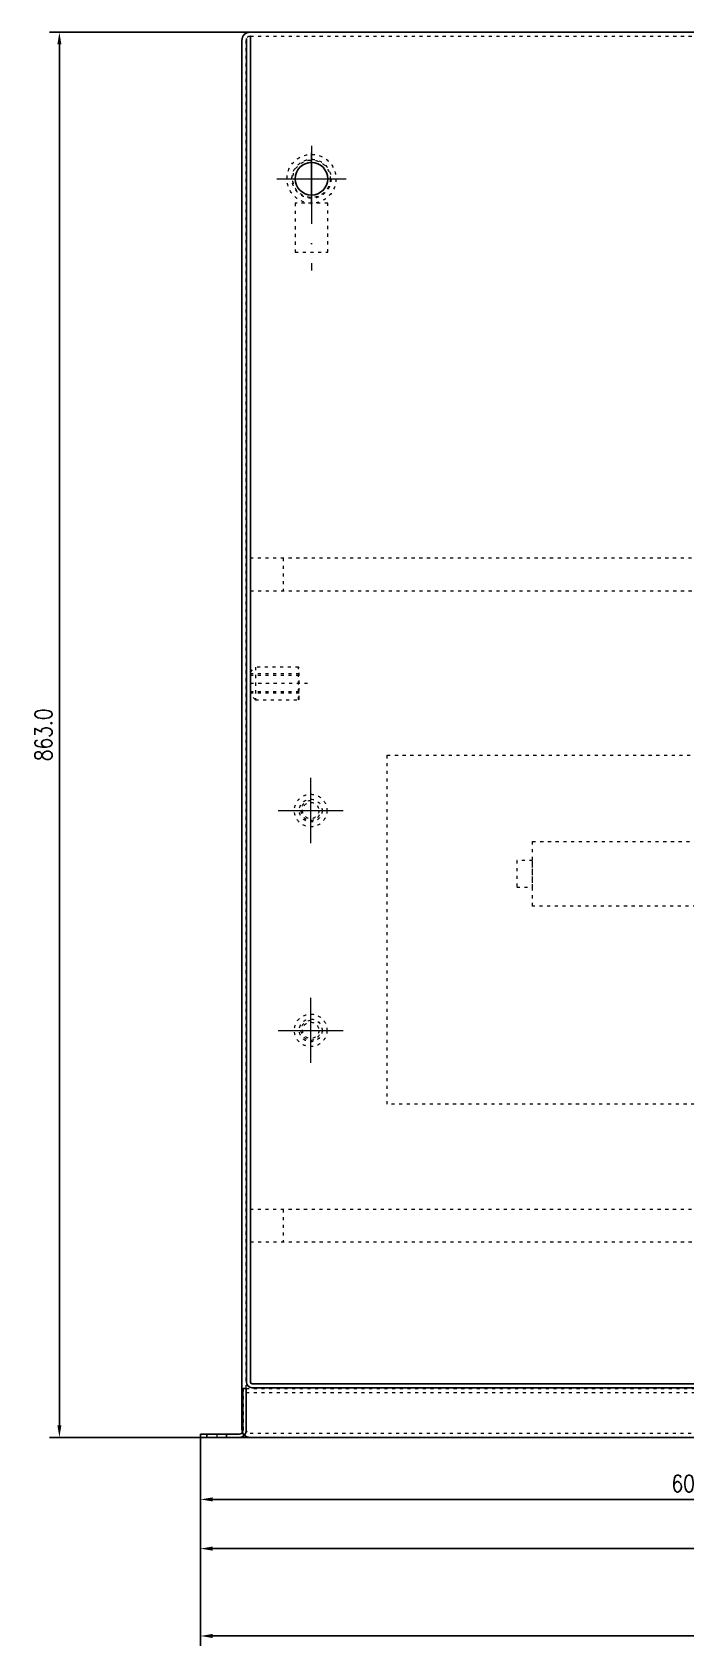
# Model space of a CAD drawing. Header units: millimetres. Extents: x 13152 to 84873, y -6229 to 22177.
# Drawn here: x 31146 to 31547, y 10695 to 11686 of the extents above; entities that cross this region are included whole.
import ezdxf

# ---------------------------------------------------------------- set-up
doc = ezdxf.new("R2010")
doc.units = ezdxf.units.MM
doc.header["$LTSCALE"] = 4
doc.linetypes.add('ACAD_ISO03W100', pattern=[1.18, 0.47, -0.71])
doc.linetypes.add('ACAD_ISO10W100', pattern=[18, 12, -3, 0, -3])
doc.layers.add('标注、文本', color=3, linetype='Continuous', lineweight=25)
doc.styles.add('TH_GBDIM', font='romans.shx', dxfattribs={"width": 0.8, "bigfont": 'gbcbig.shx'})
doc.dimstyles.new('TH_GBDIM1', dxfattribs={"dimscale": 3, "dimtxt": 3.5, "dimasz": 2.5, "dimexe": 2, "dimexo": 0, "dimgap": 1.5, "dimtad": 1, "dimdec": 1, "dimzin": 0, "dimdsep": 46, "dimtxsty": 'TH_GBDIM', "dimcen": 2.5, "dimclrd": 3, "dimclre": 256, "dimclrt": 2, "dimadec": 0, "dimazin": 0, "dimtfac": 0.714286, "dimtdec": 1, "dimtmove": 0, "dimatfit": 3, "dimfxl": 1, "dimtzin": 0, "dimlwd": -1, "dimlwe": -1, "dimarcsym": 0})

# ---------------------------------------------------------------- blocks, each defined once
blk = doc.blocks.new('*D209')
at = {"layer": 'Defpoints', "color": 0, "transparency": 16777216}
for p in [(31279.88, 11685.67), (31162.81, 10822.67), (31279.88, 10822.67)]:
    blk.add_point(p, dxfattribs=at)
at = {"layer": '标注、文本', "transparency": 16777216}
for p, q in [((31279.88, 11685.67), (31156.81, 11685.67)), ((31279.88, 10822.67), (31156.81, 10822.67))]:
    blk.add_line(p, q, dxfattribs=at)
at = {"layer": '标注、文本', "color": 3, "transparency": 16777216}
blk.add_line((31162.81, 11678.17), (31162.81, 10830.17), dxfattribs=at)
for points in [[(31161.56, 11678.17), (31164.06, 11678.17), (31162.81, 11685.67)], [(31161.56, 10830.17), (31164.06, 10830.17), (31162.81, 10822.67)]]:
    blk.add_solid(points, dxfattribs=at)
at = {"layer": '标注、文本', "color": 2, "transparency": 16777216, "insert": (31153.06, 11254.17), "char_height": 10.5, "attachment_point": 5, "rotation": 90, "style": 'TH_GBDIM'}
blk.add_mtext('863.0', dxfattribs=at)
blk = doc.blocks.new('*D212')
at = {"layer": 'Defpoints', "color": 0, "transparency": 16777216}
for p in [(31249.42, 10824.67), (32344.39, 10826.67), (31249.42, 10754.37)]:
    blk.add_point(p, dxfattribs=at)
at = {"layer": '标注、文本', "transparency": 16777216}
for p, q in [((31249.42, 10824.67), (31249.42, 10748.37)), ((32344.39, 10826.67), (32344.39, 10748.37))]:
    blk.add_line(p, q, dxfattribs=at)
at = {"layer": '标注、文本', "color": 3, "transparency": 16777216}
blk.add_line((32336.89, 10754.37), (31256.92, 10754.37), dxfattribs=at)
for points in [[(31256.92, 10755.62), (31256.92, 10753.12), (31249.42, 10754.37)], [(32336.89, 10755.62), (32336.89, 10753.12), (32344.39, 10754.37)]]:
    blk.add_solid(points, dxfattribs=at)
at = {"layer": '标注、文本', "color": 2, "transparency": 16777216, "insert": (31796.9, 10764.12), "char_height": 10.5, "attachment_point": 5, "style": 'TH_GBDIM'}
blk.add_mtext('1095', dxfattribs=at)
blk = doc.blocks.new('*D214')
at = {"layer": 'Defpoints', "color": 0, "transparency": 16777216}
for p in [(32376.39, 10957.67), (31249.42, 10824.67), (31249.42, 10700.72)]:
    blk.add_point(p, dxfattribs=at)
at = {"layer": '标注、文本', "transparency": 16777216}
for p, q in [((32376.39, 10957.67), (32376.39, 10694.72)), ((31249.42, 10824.67), (31249.42, 10694.72))]:
    blk.add_line(p, q, dxfattribs=at)
at = {"layer": '标注、文本', "color": 3, "transparency": 16777216}
blk.add_line((32368.89, 10700.72), (31256.92, 10700.72), dxfattribs=at)
for points in [[(31256.92, 10701.97), (31256.92, 10699.47), (31249.42, 10700.72)], [(32368.89, 10701.97), (32368.89, 10699.47), (32376.39, 10700.72)]]:
    blk.add_solid(points, dxfattribs=at)
at = {"layer": '标注、文本', "color": 2, "transparency": 16777216, "insert": (31812.9, 10710.47), "char_height": 10.5, "attachment_point": 5, "style": 'TH_GBDIM'}
blk.add_mtext('1125', dxfattribs=at)
blk = doc.blocks.new('*D218')
at = {"layer": 'Defpoints', "color": 0, "transparency": 16777216}
for p in [(31249.42, 10822.67), (31849.39, 10822.67), (31249.42, 10784.57)]:
    blk.add_point(p, dxfattribs=at)
at = {"layer": '标注、文本', "transparency": 16777216}
for p, q in [((31249.42, 10822.67), (31249.42, 10778.57)), ((31849.39, 10822.67), (31849.39, 10778.57))]:
    blk.add_line(p, q, dxfattribs=at)
at = {"layer": '标注、文本', "color": 3, "transparency": 16777216}
blk.add_line((31841.89, 10784.57), (31256.92, 10784.57), dxfattribs=at)
for points in [[(31256.92, 10785.82), (31256.92, 10783.32), (31249.42, 10784.57)], [(31841.89, 10785.82), (31841.89, 10783.32), (31849.39, 10784.57)]]:
    blk.add_solid(points, dxfattribs=at)
at = {"layer": '标注、文本', "color": 2, "transparency": 16777216, "insert": (31549.4, 10794.32), "char_height": 10.5, "attachment_point": 5, "style": 'TH_GBDIM'}
blk.add_mtext('600', dxfattribs=at)

msp = doc.modelspace()

# ---------------------------------------------------------------- linework, layer by layer
at = {"layer": '标注、文本'}
for p, q in [((31279.88, 11685.67), (31844.38, 11685.67)), ((31274.88, 11680.67), (31274.88, 10827.67)), ((31277.63, 11681.76), (31277.63, 10856.67)), ((31279.88, 11683.17), (31280.13, 11683.17)), ((31280.13, 11683.17), (31280.13, 10856.67)), ((31275.42, 10852.67), (31275.42, 10826.67)), ((31277.42, 10852.67), (31275.42, 10852.67)), ((31277.42, 10826.67), (31277.42, 10852.67)), ((31281.13, 10855.67), (31843.63, 10855.67)), ((31281.13, 10853.17), (31843.63, 10853.17)), ((31273.42, 10824.67), (31249.42, 10824.67)), ((31249.42, 10824.67), (31249.42, 10822.67)), ((31249.42, 10822.67), (31273.42, 10822.67)), ((31253.42, 10824.67), (31253.42, 10822.67)), ((31265.42, 10824.67), (31265.42, 10822.67)), ((31273.42, 10822.67), (31849.39, 10822.67))]:
    msp.add_line(p, q, dxfattribs=at)
at = {"layer": '标注、文本', "color": 2, "linetype": 'ACAD_ISO03W100', "lineweight": 18}
for p, q in [((31277.38, 11680.66), (31277.38, 10827.67)), ((31280.13, 11683.17), (31844.88, 11683.17)), ((31307.6, 11580.67), (31307.6, 11550.67)), ((31327.6, 11580.67), (31307.6, 11580.67)), ((31327.6, 11550.67), (31327.6, 11580.67)), ((31307.6, 11550.67), (31327.6, 11550.67)), ((31824.63, 11362.68), (31280.13, 11362.68)), ((31300.13, 11362.68), (31300.13, 11342.68)), ((31280.13, 11342.68), (31824.63, 11342.68)), ((31280.13, 11292.67), (31283.13, 11295.67)), ((31280.13, 11292.67), (31280.13, 11278.67)), ((31310.13, 11291.67), (31280.13, 11291.67)), ((31310.13, 11290.67), (31280.13, 11290.67)), ((31309.63, 11295.67), (31283.13, 11295.67)), ((31283.13, 11295.67), (31283.13, 11275.67)), ((31310.13, 11295.17), (31309.63, 11295.67)), ((31309.63, 11275.67), (31309.63, 11295.67)), ((31310.13, 11276.17), (31310.13, 11295.17)), ((31315.13, 11285.67), (31280.13, 11285.67)), ((31310.13, 11280.67), (31280.13, 11280.67)), ((31310.13, 11279.67), (31280.13, 11279.67)), ((31283.13, 11275.67), (31280.13, 11278.67)), ((31283.13, 11275.67), (31309.63, 11275.67)), ((31309.63, 11275.67), (31310.13, 11276.17)), ((31824.63, 10962.68), (31280.13, 10962.68)), ((31300.13, 10962.68), (31300.13, 10942.68)), ((31280.13, 10942.68), (31824.63, 10942.68)), ((31275.64, 10852.67), (31275.64, 10822.67)), ((31277.42, 10852.67), (31847.14, 10852.67)), ((31277.42, 10850.17), (31847.14, 10850.17)), ((31273.42, 10822.67), (31847.13, 10822.67)), ((31279.88, 10825.17), (31849.39, 10825.17)), ((31279.88, 10825.17), (31847.14, 10825.17))]:
    msp.add_line(p, q, dxfattribs=at)
at = {"layer": '标注、文本', "color": 1, "linetype": 'ACAD_ISO10W100', "lineweight": 18}
for p, q in [((31317.6, 11615.92), (31317.6, 11539.39)), ((31317.6, 11579.79), (31317.6, 11611.54)), ((31296.38, 11595.67), (31338.82, 11595.67)), ((31301.3, 11595.67), (31333.89, 11595.67)), ((31317.11, 11187.67), (31317.11, 11227.67)), ((31297.11, 11207.67), (31337.11, 11207.67)), ((31317.11, 11052.67), (31317.11, 11092.67)), ((31297.11, 11072.67), (31337.11, 11072.67)), ((31259.42, 10824.67), (31259.42, 10822.67))]:
    msp.add_line(p, q, dxfattribs=at)
at = {"layer": '标注、文本', "color": 2, "linetype": 'ACAD_ISO03W100', "lineweight": 18}
for points in [[(31364.12, 11241.71), (31821.71, 11241.71), (31821.71, 11027.3), (31364.12, 11027.3)], [(31453.35, 11188.59), (31728.44, 11188.59), (31728.44, 11149.03), (31453.35, 11149.03)], [(31453.35, 11176.97), (31443.58, 11176.97), (31443.58, 11160.65), (31453.35, 11160.65)]]:
    msp.add_lwpolyline(points, close=True, dxfattribs=at)
for centre, radius in [((31317.6, 11595.67), 15), ((31317.6, 11595.67), 12), ((31317.6, 11595.67), 11.5), ((31317.11, 11207.67), 10), ((31317.11, 11207.67), 7), ((31317.11, 11207.67), 5), ((31317.11, 11072.67), 10), ((31317.11, 11072.67), 7), ((31317.11, 11072.67), 5)]:
    msp.add_circle(centre, radius, dxfattribs=at)
at = {"layer": '标注、文本'}
msp.add_circle((31317.6, 11595.67), 10, dxfattribs=at)
for centre, radius, start, end in [((31279.88, 11680.67), 5, 90, 180.03567), ((31281.13, 10856.67), 3.5, 180, 270), ((31281.13, 10856.67), 1, 180, 270), ((31273.42, 10826.67), 2, 270, 0), ((31273.42, 10826.67), 4, 270, 0), ((31279.88, 10827.67), 5, 180, 270)]:
    msp.add_arc(centre, radius, start, end, dxfattribs=at)
at = {"layer": '标注、文本', "color": 2, "linetype": 'ACAD_ISO03W100', "lineweight": 18}
for centre, radius, start, end in [((31279.88, 11680.67), 2.5, 90, 180.03567), ((31317.6, 11595.67), 10, 90, 0), ((31317.11, 11207.67), 6, 90, 0), ((31317.11, 11072.67), 6, 90, 0), ((31279.88, 10827.67), 2.5, 180, 270)]:
    msp.add_arc(centre, radius, start, end, dxfattribs=at)

# ---------------------------------------------------------------- dimensions: what is measured, and where the dimension line sits
at = {"layer": '标注、文本'}
dim = msp.add_linear_dim(base=(31162.81, 10822.67), p1=(31279.88, 11685.67), p2=(31279.88, 10822.67), angle=90, dimstyle='TH_GBDIM1', dxfattribs=at)
dim.commit()
dim.dimension.update_dxf_attribs({"geometry": '*D209', "text_midpoint": (31153.06, 11254.17)})
for base, p1, p2, text, picture, middle in [((31249.42, 10700.72), (32376.39, 10957.67), (31249.42, 10824.67), '1125', '*D214', (31812.9, 10710.47)), ((31249.42, 10754.37), (32344.39, 10826.67), (31249.42, 10824.67), '1095', '*D212', (31796.9, 10764.12)), ((31249.42, 10784.57), (31849.39, 10822.67), (31249.42, 10822.67), '600', '*D218', (31549.4, 10794.32))]:
    dim = msp.add_linear_dim(base=base, p1=p1, p2=p2, text=text, dimstyle='TH_GBDIM1', dxfattribs=at)
    dim.commit()
    dim.dimension.update_dxf_attribs({"geometry": picture, "text_midpoint": middle})

doc.saveas('drawing.dxf')
